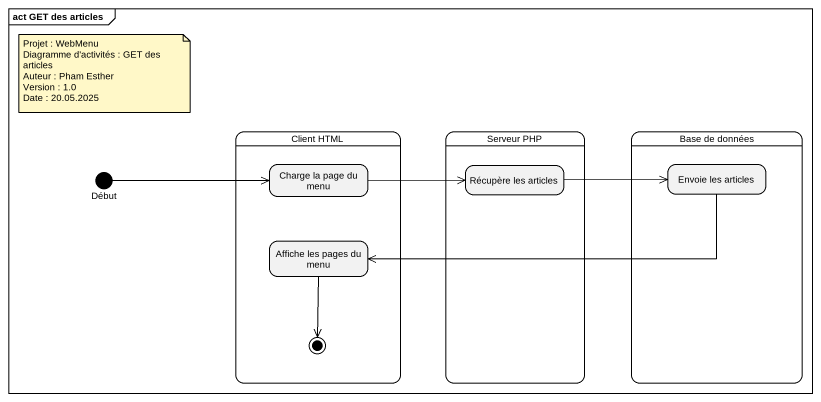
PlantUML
@startuml
mainframe act GET des articles
hide empty description
state "Client HTML" as Client_HTML {
  state "Charge la page du menu" as Charge_la_page_du_menu
  state "Affiche les pages du menu" as Affiche_les_pages_du_menu
  Affiche_les_pages_du_menu --> [*]
}
state "Serveur PHP" as Serveur_PHP {
  state "Récupère les articles" as Récupère_les_articles
}
state "Base de données" as Base_de_données {
  state "Envoie les articles" as Envoie_les_articles
}
state Début <<start>>
Début -right-> Charge_la_page_du_menu
Charge_la_page_du_menu -right-> Récupère_les_articles
Récupère_les_articles -right-> Envoie_les_articles
Envoie_les_articles -left-> Affiche_les_pages_du_menu
note as N1
  Projet : WebMenu
  Diagramme d'activités : GET des articles
  Auteur : Pham Esther
  Version : 1.0
  Date : 20.05.2025
end note
@enduml
